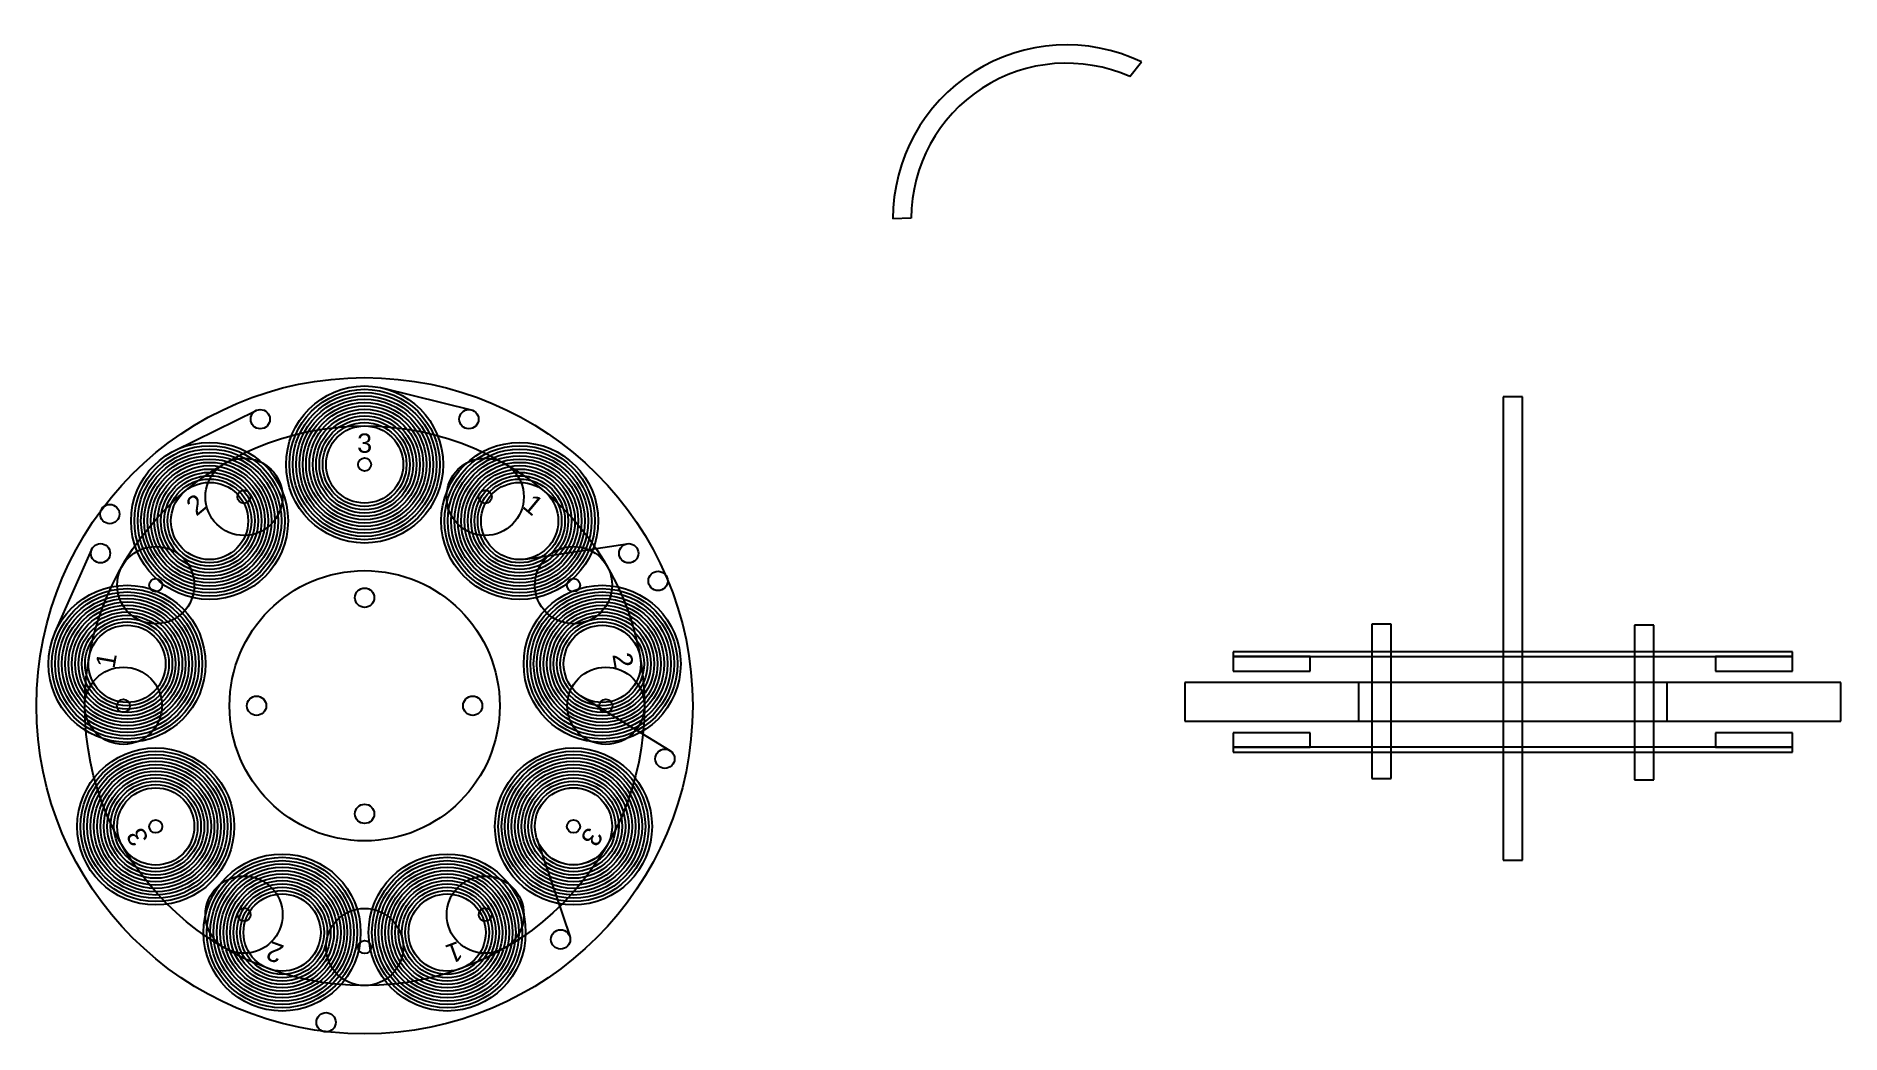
# Model space of a CAD drawing. Header units: inches. Extents: x -4.3 to 19.1, y -4.2 to 8.7.
import ezdxf

# ---------------------------------------------------------------- set-up
doc = ezdxf.new("R2010")
doc.units = ezdxf.units.IN
doc.layers.get('0').update_dxf_attribs({"linetype": 'CONTINUOUS', "lineweight": 25, "true_color": 0xffffff})
for name, color, linetype, lineweight, true_color in [('rotor', 7, 'CONTINUOUS', 25, 0x000000), ('stator', 7, 'CONTINUOUS', 25, 0x000000), ('text', 7, 'CONTINUOUS', 25, 0x000000)]:
    doc.layers.add(name, color=color, linetype=linetype, lineweight=lineweight, true_color=true_color)
doc.styles.add('textstyle0', font='')
doc.styles.add('textstyle1', font='')
doc.styles.add('textstyle2', font='')
doc.styles.add('textstyle3', font='')
doc.styles.add('textstyle4', font='')
doc.styles.add('textstyle5', font='')
doc.styles.add('textstyle6', font='')
doc.styles.add('textstyle7', font='')
doc.styles.add('textstyle8', font='')
doc.styles.get('textstyle0').set_extended_font_data('Arial')
doc.styles.get('textstyle1').set_extended_font_data('Arial')
doc.styles.get('textstyle2').set_extended_font_data('Arial')
doc.styles.get('textstyle3').set_extended_font_data('Arial')
doc.styles.get('textstyle4').set_extended_font_data('Arial')
doc.styles.get('textstyle5').set_extended_font_data('Arial')
doc.styles.get('textstyle6').set_extended_font_data('Arial')
doc.styles.get('textstyle7').set_extended_font_data('Arial')
doc.styles.get('textstyle8').set_extended_font_data('Arial')

# ---------------------------------------------------------------- blocks, each defined once
blk = doc.blocks.new('coil')
at = {"layer": 'stator'}
for radius in [1.017, 0.974, 0.931, 0.888, 0.845, 0.802, 0.759, 0.716, 0.672, 0.629, 0.586, 0.543, 0.5]:
    blk.add_circle((0, 0), radius, dxfattribs=at)
blk = doc.blocks.new('magnet')
at = {"layer": 'rotor'}
for radius in [0.5, 0.0848]:
    blk.add_circle((0.5, -0.5), radius, dxfattribs=at)
blk = doc.blocks.new('third circle')
for p, q in [((0.819, 1.839), (0.969, 2.031)), ((-2.013, 0.006), (-2.25, -0.004))]:
    blk.add_line(p, q)
for radius, start, end in [(2.25, 64.4983, 180.0957), (2.013, 66.0075, 179.833)]:
    blk.add_arc((0, 0), radius, start, end)

msp = doc.modelspace()

# ---------------------------------------------------------------- linework, layer by layer
at = {"layer": 'rotor'}
for p, q in [((15, 4), (14.75, 4)), ((14.75, 4), (14.75, -2)), ((15, -2), (15, 4)), ((13.298, 1.058), (13.048, 1.058)), ((13.048, 1.058), (13.048, -0.942)), ((13.298, -0.942), (13.298, 1.058)), ((16.702, 1.042), (16.452, 1.042)), ((16.452, 1.042), (16.452, -0.958)), ((16.702, -0.958), (16.702, 1.042)), ((11.25, 0.7), (11.25, 0.637)), ((18.5, 0.7), (11.25, 0.7)), ((12.25, 0.637), (11.25, 0.637)), ((11.25, 0.637), (11.25, 0.45)), ((11.25, 0.637), (18.5, 0.637)), ((12.25, 0.45), (12.25, 0.637)), ((18.5, 0.637), (17.5, 0.637)), ((17.5, 0.637), (17.5, 0.45)), ((18.5, 0.637), (18.5, 0.7)), ((18.5, 0.45), (18.5, 0.637)), ((11.25, 0.45), (12.25, 0.45)), ((17.5, 0.45), (18.5, 0.45)), ((11.25, -0.35), (11.25, -0.538)), ((12.25, -0.35), (11.25, -0.35)), ((12.25, -0.538), (12.25, -0.35)), ((18.5, -0.35), (17.5, -0.35)), ((17.5, -0.35), (17.5, -0.538)), ((18.5, -0.538), (18.5, -0.35)), ((11.25, -0.538), (12.25, -0.538)), ((18.5, -0.538), (11.25, -0.538)), ((11.25, -0.538), (11.25, -0.6)), ((11.25, -0.6), (18.5, -0.6)), ((17.5, -0.538), (18.5, -0.538)), ((18.5, -0.6), (18.5, -0.538)), ((13.048, -0.942), (13.298, -0.942)), ((16.452, -0.958), (16.702, -0.958)), ((14.75, -2), (15, -2))]:
    msp.add_line(p, q, dxfattribs=at)
for centre, radius in [((0, 0), 3.625), ((0, 1.4), 0.125), ((-1.4, 0), 0.125), ((1.4, 0), 0.125), ((0, -1.4), 0.125)]:
    msp.add_circle(centre, radius, dxfattribs=at)
at = {"layer": 'stator'}
for p, q in [((0.243, 4.113), (1.381, 3.833)), ((-2.458, 3.307), (-1.406, 3.824)), ((-4.008, 0.953), (-3.535, 2.025)), ((2.083, 1.899), (3.402, 2.099)), ((19.125, 0.3), (10.625, 0.3)), ((10.625, 0.3), (10.625, -0.2)), ((12.875, 0.301), (12.875, -0.199)), ((16.875, -0.199), (16.875, 0.301)), ((19.125, -0.2), (19.125, 0.3)), ((2.817, 0.116), (3.955, -0.579)), ((10.625, -0.2), (19.125, -0.2)), ((2.232, -1.722), (2.657, -2.986))]:
    msp.add_line(p, q, dxfattribs=at)
for centre, radius in [((0, 0), 4.25), ((-1.351, 3.712), 0.125), ((1.351, 3.712), 0.125), ((-3.301, 2.483), 0.125), ((-3.421, 1.975), 0.125), ((3.421, 1.975), 0.125), ((0, 0), 1.75), ((3.801, 1.617), 0.125), ((3.89, -0.686), 0.125), ((2.539, -3.026), 0.125), ((-0.5, -4.1), 0.125)]:
    msp.add_circle(centre, radius, dxfattribs=at)

# ---------------------------------------------------------------- block references
msp.add_blockref('third circle', (9.094, 6.31))
at = {"layer": 'rotor'}
msp.add_blockref('magnet', (-0.5, 3.625), dxfattribs=at)
for p, rotation in [((-2.246, 2.889), 30), ((1.379, 3.389), 330), ((-3.389, 1.379), 60), ((2.889, 2.246), 300), ((-3.625, -0.5), 90), ((3.625, 0.5), 270), ((-2.889, -2.246), 120), ((3.389, -1.379), 240), ((-1.379, -3.389), 150), ((2.246, -2.889), 209.99999999999997), ((0.5, -3.625), 180)]:
    msp.add_blockref('magnet', p, dxfattribs=dict(at, rotation=rotation))
at = {"layer": 'stator'}
msp.add_blockref('coil', (0, 3.125), dxfattribs=at)
for p, rotation in [((-2.009, 2.394), 40), ((2.009, 2.394), 320), ((-3.078, 0.543), 80), ((3.078, 0.543), 280), ((-2.706, -1.563), 120), ((2.706, -1.563), 240), ((-1.069, -2.937), 160), ((1.069, -2.937), 200)]:
    msp.add_blockref('coil', p, dxfattribs=dict(at, rotation=rotation))

# ---------------------------------------------------------------- texts
at = {"layer": 'text', "insert": (0, 3.4), "char_height": 0.25, "attachment_point": 5, "style": 'textstyle8'}
msp.add_mtext('3', dxfattribs=at)
at = {"layer": 'text', "char_height": 0.25, "attachment_point": 5}
for s, insert, rotation, style in [('2', (-2.185, 2.605), 40, 'textstyle0'), ('1', (2.185, 2.605), 320, 'textstyle7'), ('1', (-3.348, 0.59), 80, 'textstyle1'), ('2', (3.348, 0.59), 280, 'textstyle6'), ('3', (-2.944, -1.7), 120, 'textstyle2'), ('3', (2.944, -1.7), 240, 'textstyle5'), ('2', (-1.163, -3.195), 160, 'textstyle3'), ('1', (1.163, -3.195), 200, 'textstyle4')]:
    msp.add_mtext(s, dxfattribs=dict(at, insert=insert, rotation=rotation, style=style))

doc.saveas('drawing.dxf')
